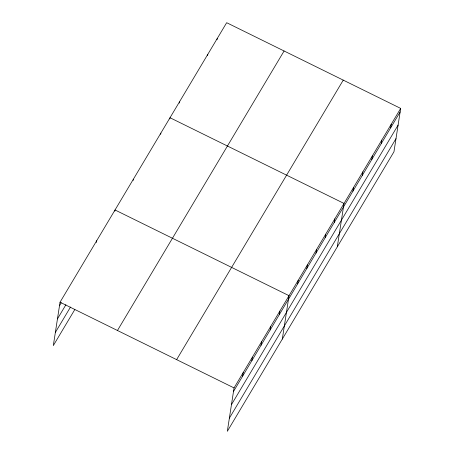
<?xml version="1.0" encoding="UTF-8"?>
<svg xmlns="http://www.w3.org/2000/svg" width="454" height="454" viewBox="0 0 454 454"><rect width="100%" height="100%" fill="white"/><g stroke="black" fill="none" stroke-linecap="round" stroke-linejoin="round"><path stroke-width="0.68" d="M400.678 108.41L234.048 387.92L227.335 431.3L393.959 151.789L400.678 108.41L226.665 22.7L60.041 302.211L53.322 345.59L74.825 309.526M96.424 242.498L96.696 240.716M114.845 211.161L115.027 209.969L289.033 295.679L282.32 339.064M133.175 180.414L133.357 179.228M160.665 134.293L160.852 133.107M169.83 118.92L170.012 117.734L344.024 203.443L337.305 246.823M179.273 103.081L179.455 101.895M207.597 55.564L207.784 54.378M217.04 39.725L217.228 38.539M242.663 376.111L243.213 372.547M251.828 360.737L252.379 357.173M260.988 345.363L261.544 341.8M270.153 329.99L270.709 326.426M279.318 314.616L279.868 311.052M297.648 283.875L298.199 280.305M306.813 268.501L307.364 264.932M315.978 253.128L316.529 249.558M325.143 237.754L325.694 234.19M334.303 222.381L334.859 218.817M352.911 191.168L353.462 187.604M362.354 175.329L362.905 171.765M371.798 159.49L372.348 155.926M381.241 143.651L381.791 140.087M390.678 127.812L391.234 124.248M59.491 305.775L61.25 302.818M57.454 318.912L65.915 304.725M55.36 332.453L70.518 307.029M117.461 330.495L284.091 50.984M176.629 359.636L343.252 80.125M233.498 391.484L400.122 111.973M231.461 404.622L398.09 125.111M229.366 418.162L395.996 138.652M60.041 302.211L234.048 387.92"/></g></svg>
